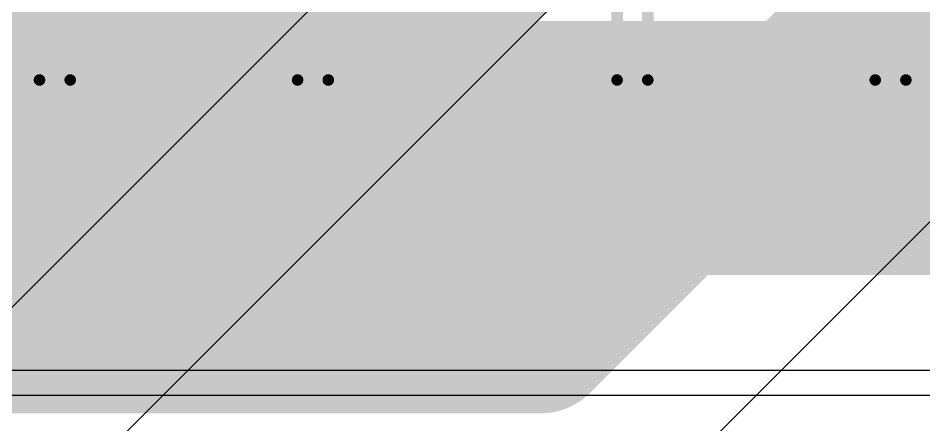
# Model space of a CAD drawing. Header units: inches. Extents: x -6 to 5433, y -4 to 5447.
# Drawn here: x 23.003 to 23.998, y 29.908 to 30.356 of the extents above; entities that cross this region are included whole.
import ezdxf

# ---------------------------------------------------------------- set-up
doc = ezdxf.new("R2010")
doc.units = ezdxf.units.IN
for name, color, linetype in [('Ground', 16, 'Continuous'), ('Mechanical 4', 56, 'Continuous'), ('Power', 76, 'Continuous'), ('Top Layer', 1, 'Continuous'), ('Top Solder', 216, 'Continuous')]:
    doc.layers.add(name, color=color, linetype=linetype)

# ---------------------------------------------------------------- blocks, each defined once
blk = doc.blocks.new('TL3340AF160QG_33')
at = {"layer": 'Top Solder'}
blk.add_line((0.7722387399999999, 1.95276216), (-5441.50524092, 5436.595934), dxfattribs=at)
blk = doc.blocks.new('WQFN_30_EP_2_5_4_5__43')
at = {"layer": 'Top Solder'}
blk.add_line((-0.9381997999999999, -2.4882348), (-5421.17972658, -5430.60739378), dxfattribs=at)

msp = doc.modelspace()

# ---------------------------------------------------------------- linework, layer by layer
at = {"layer": 'Ground'}
msp.add_line((23.72377272, 29.8504483), (24.25999212, 30.38667024), dxfattribs=at)
for points in [[(23.44050176, 30.32714788, 0.1524, 0.1524, 0), (23.78330016, 30.66994628, 0.1524, 0.1524, 0)], [(23.57727314, 29.99694788, 0.1524, 0.1524, 0), (24.11350016, 30.5331749, 0.1524, 0.1524, 0)], [(22.80012204, 30.32714788, 0.1524, 0.1524, 0), (23.1849041, 30.32714788, 0.1524, 0.1524, 0)], [(23.1849041, 30.32714788, 0.1524, 0.1524, 0), (23.44050176, 30.32714788, 0.1524, 0.1524, 0)], [(20.3544043, 29.99694788, 0.1524, 0.1524, 0), (23.57727314, 29.99694788, 0.1524, 0.1524, 0)]]:
    msp.add_lwpolyline(points, format="xyseb", dxfattribs=at)
for points in [[(23.1468041, 30.32714788, 0.0762, 0.0762, 1), (23.2230041, 30.32714788, 0.0762, 0.0762, 1)], [(23.1468041, 30.32714788, 0.0762, 0.0762, 1), (23.2230041, 30.32714788, 0.0762, 0.0762, 1)], [(23.40240176, 30.32714788, 0.0762, 0.0762, 1), (23.47860176, 30.32714788, 0.0762, 0.0762, 1)], [(23.40240176, 30.32714788, 0.0762, 0.0762, 1), (23.47860176, 30.32714788, 0.0762, 0.0762, 1)], [(23.53917314, 29.99694788, 0.0762, 0.0762, 1), (23.61537314, 29.99694788, 0.0762, 0.0762, 1)], [(23.53917314, 29.99694788, 0.0762, 0.0762, 1), (23.61537314, 29.99694788, 0.0762, 0.0762, 1)]]:
    msp.add_lwpolyline(points, format="xyseb", close=True, dxfattribs=at)
at = {"layer": 'Mechanical 4'}
for points in [[(23.0261541, 30.28744514, 0.0127, 0.0127, 0), (23.0261541, 31.07494674, 0.0127, 0.0127, 0)], [(23.6611541, 30.28744514, 0.0127, 0.0127, 0), (23.6611541, 31.07494674, 0.0127, 0.0127, 0)], [(23.05990562, 30.28744514, 0.0127, 0.0127, 0), (23.05990562, 30.89440862, 0.0127, 0.0127, 0)], [(23.30990512, 30.28744514, 0.0127, 0.0127, 0), (23.30990512, 30.89440862, 0.0127, 0.0127, 0)], [(23.69490562, 30.28744514, 0.0127, 0.0127, 0), (23.69490562, 30.89440862, 0.0127, 0.0127, 0)], [(23.94490512, 30.28744514, 0.0127, 0.0127, 0), (23.94490512, 30.89440862, 0.0127, 0.0127, 0)], [(23.3436541, 30.28744514, 0.0127, 0.0127, 0), (23.3436541, 30.66994628, 0.0127, 0.0127, 0)], [(23.9786541, 30.28744514, 0.0127, 0.0127, 0), (23.9786541, 30.66994628, 0.0127, 0.0127, 0)], [(23.0261541, 30.28744514, 0.0127, 0.0127, 0), (23.3436541, 30.28744514, 0.0127, 0.0127, 0)], [(23.6611541, 30.28744514, 0.0127, 0.0127, 0), (23.9786541, 30.28744514, 0.0127, 0.0127, 0)]]:
    msp.add_lwpolyline(points, format="xyseb", dxfattribs=at)
for points in [[(23.0229791, 30.28744514, 0.00635, 0.00635, 1), (23.0293291, 30.28744514, 0.00635, 0.00635, 1)], [(23.0229791, 30.28744514, 0.00635, 0.00635, 1), (23.0293291, 30.28744514, 0.00635, 0.00635, 1)], [(23.05673062, 30.28744514, 0.00635, 0.00635, 1), (23.06308062, 30.28744514, 0.00635, 0.00635, 1)], [(23.30673012, 30.28744514, 0.00635, 0.00635, 1), (23.31308012, 30.28744514, 0.00635, 0.00635, 1)], [(23.3404791, 30.28744514, 0.00635, 0.00635, 1), (23.3468291, 30.28744514, 0.00635, 0.00635, 1)], [(23.3404791, 30.28744514, 0.00635, 0.00635, 1), (23.3468291, 30.28744514, 0.00635, 0.00635, 1)], [(23.6579791, 30.28744514, 0.00635, 0.00635, 1), (23.6643291, 30.28744514, 0.00635, 0.00635, 1)], [(23.6579791, 30.28744514, 0.00635, 0.00635, 1), (23.6643291, 30.28744514, 0.00635, 0.00635, 1)], [(23.69173062, 30.28744514, 0.00635, 0.00635, 1), (23.69808062, 30.28744514, 0.00635, 0.00635, 1)], [(23.94173012, 30.28744514, 0.00635, 0.00635, 1), (23.94808012, 30.28744514, 0.00635, 0.00635, 1)], [(23.9754791, 30.28744514, 0.00635, 0.00635, 1), (23.9818291, 30.28744514, 0.00635, 0.00635, 1)], [(23.9754791, 30.28744514, 0.00635, 0.00635, 1), (23.9818291, 30.28744514, 0.00635, 0.00635, 1)]]:
    msp.add_lwpolyline(points, format="xyseb", close=True, dxfattribs=at)
at = {"layer": 'Power'}
msp.add_line((20.0003664, 29.96813666), (36.52846136, 29.96813666), dxfattribs=at)
msp.add_lwpolyline([(19.90382354, 30.20121468, 0.2032, 0.2032, 0), (54.36794816, 30.20121468, 0.2032, 0.2032, 0)], format="xyseb", dxfattribs=at)
at = {"layer": 'Top Layer'}
msp.add_line((20.25482614, 29.9408215), (26.1967853, 29.9408215), dxfattribs=at)
msp.add_lwpolyline([(20.25482614, 30.21274628, 0.2794, 0.2794, 0), (26.1967853, 30.21274628, 0.2794, 0.2794, 0)], format="xyseb", dxfattribs=at)

# ---------------------------------------------------------------- block references
for name, p, rotation in [('TL3340AF160QG_33', (-3.743799979999999, 5.98786712), 270), ('WQFN_30_EP_2_5_4_5__43', (11.67240744, 16.88571426), 180)]:
    msp.add_blockref(name, p, dxfattribs=dict(rotation=rotation))

doc.saveas('drawing.dxf')
